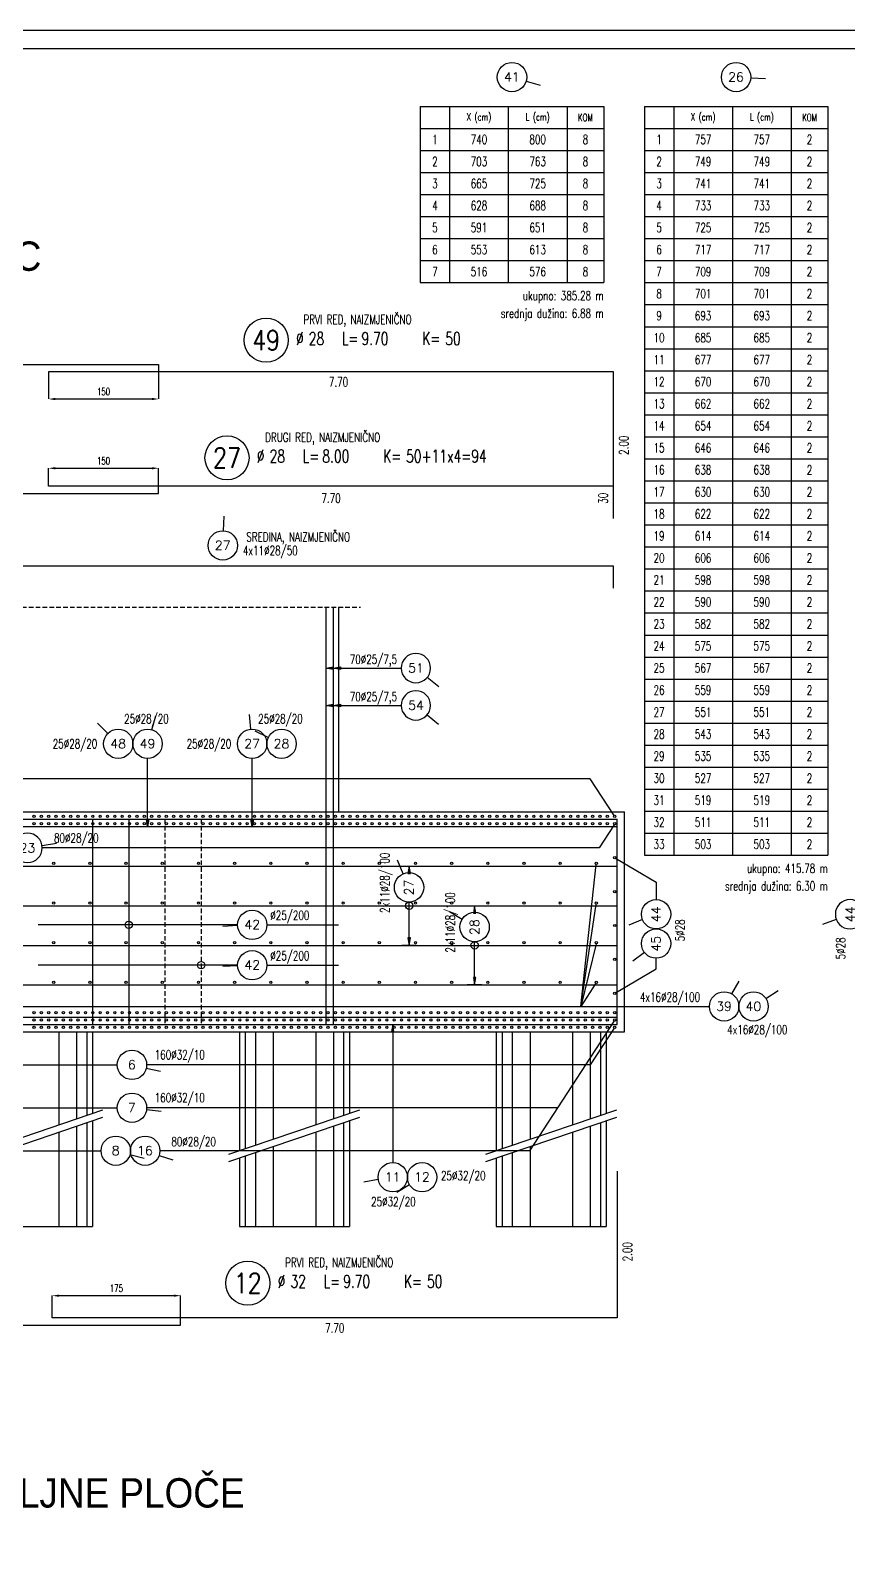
# Model space of a CAD drawing. Extents: x 25615 to 36352, y 68211 to 72666.
# Drawn here: x 31573 to 32687, y 70598 to 72666 of the extents above; entities that cross this region are included whole.
import ezdxf
from ezdxf.enums import TextEntityAlignment as Align

# ---------------------------------------------------------------- set-up
doc = ezdxf.new("R2010")
doc.units = 0
doc.header["$LTSCALE"] = 50
doc.header["$PDMODE"] = 34
doc.header["$PDSIZE"] = 5
doc.linetypes.add('HIDDEN2', pattern=[0.1875, 0.125, -0.0625])
doc.layers.get('DEFPOINTS').update_dxf_attribs({"linetype": 'CONTINUOUS'})
for name, color, linetype in [('ARM', 1, 'CONTINUOUS'), ('ARM-I', 6, 'CONTINUOUS'), ('BETON', 7, 'CONTINUOUS'), ('BETON TANKO', 40, 'CONTINUOUS'), ('CRTICA', 7, 'CONTINUOUS'), ('KOTE', 4, 'CONTINUOUS'), ('NEVIDLJIVO', 9, 'HIDDEN2'), ('POM', 9, 'CONTINUOUS'), ('TANKO', 8, 'CONTINUOUS'), ('TEKST', 7, 'CONTINUOUS')]:
    doc.layers.add(name, color=color, linetype=linetype)
doc.styles.add('KOTE', font='romans.shx', dxfattribs={"width": 0.7})
doc.styles.get("Standard").update_dxf_attribs({"font": 'romans.shx', "width": 0.9})
doc.dimstyles.new('M-50', dxfattribs={"dimscale": 50, "dimtxt": 0.2, "dimasz": 0.185, "dimexe": 0, "dimexo": 0, "dimgap": 0.1, "dimtad": 1, "dimdec": 0, "dimzin": 0, "dimdsep": 46, "dimtxsty": 'KOTE', "dimcen": 0.09, "dimclrd": 256, "dimclre": 256, "dimclrt": 2, "dimadec": 0, "dimazin": 0, "dimtfac": 1, "dimtdec": 0, "dimtix": 1, "dimtmove": 2, "dimatfit": 3, "dimfxl": 0, "dimtolj": 1, "dimtzin": 0, "dimarcsym": 0})

# ---------------------------------------------------------------- blocks, each defined once
blk = doc.blocks.new('POZ')
at = {"layer": 'ARM-I'}
blk.add_circle((0, 0), 0.6, dxfattribs=at)
at = {"layer": 'ARM', "width": 0.7}
for s, p in [('%%c', (0.814, -0.125)), ('L=', (2.064, -0.125)), ('K=', (4.256, -0.125))]:
    blk.add_text(s, height=0.35, dxfattribs=at).set_placement(p)
for tag, p in [('VA', (0.879, 0.435)), ('FI', (1.162, -0.13)), ('DUZ', (2.598, -0.13)), ('KOM', (4.881, -0.13))]:
    blk.add_attdef(tag, p, '', height=0.35, dxfattribs=at)
at = {"layer": 'ARM', "width": 0.7, "flags": 1}
for tag, p in [('TIP', (1.038, -0.896)), ('A', (1.162, -1.411)), ('B', (1.162, -1.918)), ('C', (1.162, -2.426)), ('D', (1.162, -2.934)), ('E', (1.162, -3.441)), ('F', (1.162, -3.949)), ('G', (1.162, -4.457)), ('H', (1.162, -4.964)), ('I', (1.162, -5.472)), ('J', (1.162, -5.98)), ('K', (1.162, -6.487)), ('L', (1.162, -6.995)), ('M', (1.162, -7.503)), ('N', (1.162, -8.011))]:
    blk.add_attdef(tag, p, '', height=0.35, dxfattribs=at)
at = {"layer": 'ARM-I', "width": 0.8}
blk.add_attdef('POZ', text='', height=0.55, dxfattribs=at).set_placement((0, 0), align=Align.MIDDLE)
blk = doc.blocks.new('*D339')
at = {"layer": 'DEFPOINTS', "color": 0}
for p in [(31778, 70942.1), (31603, 70911.9, 0), (31778, 70901.9, 0)]:
    blk.add_point(p, dxfattribs=at)
at = {"layer": 'TANKO', "lineweight": -2}
for p, q in [((31603, 70911.9), (31603, 70942.1)), ((31612.3, 70942.1), (31768.8, 70942.1)), ((31778, 70901.9), (31778, 70942.1))]:
    blk.add_line(p, q, dxfattribs=at)
at = {"layer": 'TANKO'}
for points in [[(31612.3, 70943.6), (31612.3, 70940.5), (31603, 70942.1)], [(31768.8, 70943.6), (31768.8, 70940.5), (31778, 70942.1)]]:
    blk.add_solid(points, dxfattribs=at)
at = {"layer": 'TANKO', "color": 2, "insert": (31690.5, 70952.1), "char_height": 10, "attachment_point": 5, "style": 'KOTE'}
blk.add_mtext('\\A1;175', dxfattribs=at)
blk = doc.blocks.new('P')
at = {"layer": 'KOTE'}
blk.add_circle((0, 0), 0.4, dxfattribs=at)
blk.add_attdef('P', text='', height=0.25, dxfattribs=at).set_placement((-0.004, 0.004), align=Align.MIDDLE)
blk = doc.blocks.new('*D343')
at = {"layer": 'DEFPOINTS', "color": 0}
for p in [(31748, 72069.2), (31598, 72044.9, 0), (31748, 72034.9, 0)]:
    blk.add_point(p, dxfattribs=at)
at = {"layer": 'TANKO', "lineweight": -2}
for p, q in [((31598, 72044.9), (31598, 72069.2)), ((31607.3, 72069.2), (31738.8, 72069.2)), ((31748, 72034.9), (31748, 72069.2))]:
    blk.add_line(p, q, dxfattribs=at)
at = {"layer": 'TANKO'}
for points in [[(31607.3, 72070.7), (31607.3, 72067.6), (31598, 72069.2)], [(31738.8, 72070.7), (31738.8, 72067.6), (31748, 72069.2)]]:
    blk.add_solid(points, dxfattribs=at)
at = {"layer": 'TANKO', "color": 2, "insert": (31673, 72079.2), "char_height": 10, "attachment_point": 5, "style": 'KOTE'}
blk.add_mtext('\\A1;150', dxfattribs=at)
blk = doc.blocks.new('S')
at = {"layer": 'KOTE', "color": 9}
blk.add_line((0, 1), (0, -1), dxfattribs=at)
blk.add_lwpolyline([(-1, 0.17), (-1, -0.17), (0, 0)], close=True, dxfattribs=at)
at = {"layer": 'KOTE', "color": 9, "linetype": 'ByBlock'}
blk.add_solid([(-1, 0.17), (-1, -0.17), (0, 0)], dxfattribs=at)
blk = doc.blocks.new('STR')
at = {"layer": 'KOTE', "color": 9}
blk.add_lwpolyline([(-1, 0.17), (-1, -0.17), (0, 0)], close=True, dxfattribs=at)
at = {"layer": 'KOTE', "color": 9, "linetype": 'ByBlock'}
blk.add_solid([(-1, 0.17), (-1, -0.17), (0, 0)], dxfattribs=at)
blk = doc.blocks.new('*D353')
at = {"layer": 'DEFPOINTS', "color": 0}
for p in [(31598, 72200.5, 0), (31748, 72210.5, 0), (31748, 72163.5)]:
    blk.add_point(p, dxfattribs=at)
at = {"layer": 'TANKO', "lineweight": -2}
for p, q in [((31598, 72200.5), (31598, 72163.5)), ((31748, 72210.5), (31748, 72163.5)), ((31607.3, 72163.5), (31738.8, 72163.5))]:
    blk.add_line(p, q, dxfattribs=at)
at = {"layer": 'TANKO'}
for points in [[(31607.3, 72165), (31607.3, 72161.9), (31598, 72163.5)], [(31738.8, 72165), (31738.8, 72161.9), (31748, 72163.5)]]:
    blk.add_solid(points, dxfattribs=at)
at = {"layer": 'TANKO', "color": 2, "insert": (31673, 72173.5), "char_height": 10, "attachment_point": 5, "style": 'KOTE'}
blk.add_mtext('\\A1;150', dxfattribs=at)

msp = doc.modelspace()

# ---------------------------------------------------------------- linework, layer by layer
at = {"layer": 'ARM'}
for p, q in [((31976, 71880.1, 0), (31976, 71311.3, 0)), ((31986, 71880.1, 0), (31986, 71311.3, 0)), ((30778, 71591.3, 0), (32373, 71591.3, 0)), ((30778, 71591.3, 0), (32373, 71591.3, 0)), ((30778, 71581.3, 0), (32373, 71581.3, 0)), ((30778, 71581.3, 0), (32373, 71581.3, 0)), ((30778, 71581.3, 0), (32373, 71581.3, 0)), ((30778, 71581.3, 0), (32373, 71581.3, 0)), ((30778, 71581.3, 0), (32373, 71581.3, 0)), ((31658, 71591.3, 0), (31658, 71311.3, 0)), ((31707.3, 71591.3, 0), (31707.3, 71311.3, 0)), ((32373, 71311.3, 0), (32373, 71591.3, 0)), ((30778, 71527.3, 0), (32373, 71527.3, 0)), ((30778, 71473.3, 0), (32373, 71473.3, 0)), ((30778, 71419.3, 0), (32373, 71419.3, 0)), ((30778, 71365.3, 0), (32373, 71365.3, 0)), ((30778, 71321.3, 0), (32373, 71321.3, 0)), ((30778, 71311.3, 0), (32373, 71311.3, 0))]:
    msp.add_line(p, q, dxfattribs=at)
at = {"layer": 'ARM-I', "elevation": 0}
for points in [[(30778, 72010.5), (30778, 72210.5), (31748, 72210.5)], [(32368, 72000.5), (32368, 72200.5), (31598, 72200.5)], [(30778, 72004.9), (30778, 72034.9), (31748, 72034.9)], [(32368, 72014.9), (32368, 72044.9), (31598, 72044.9)], [(32368, 71905.9), (32368, 71935.9), (31398, 71935.9)], [(30778, 71101.9), (30778, 70901.9), (31778, 70901.9)], [(32373, 71111.9), (32373, 70911.9), (31603, 70911.9)]]:
    msp.add_lwpolyline(points, dxfattribs=at)
at = {"layer": 'BETON'}
for p, q in [((31408, 71601.3, 0), (32383, 71601.3, 0)), ((32383, 71301.3, 0), (32383, 71601.3, 0)), ((30433, 71301.3, 0), (32383, 71301.3, 0))]:
    msp.add_line(p, q, dxfattribs=at)
for points in [[(25614.7, 68210.6), (35173.4, 68210.6), (35173.4, 72665.6), (25614.7, 72665.6)], [(25739.7, 68235.6), (35148.4, 68235.6), (35148.4, 72640.6), (25739.7, 72640.6)]]:
    msp.add_lwpolyline(points, close=True, dxfattribs=at)
at = {"layer": 'BETON TANKO'}
for p, q in [((31993, 71880.1, 0), (31993, 71601.3, 0)), ((31658, 71301.3, 0), (31658, 71190.4, 0)), ((31858, 71301.3, 0), (31858, 71139.5, 0)), ((32008, 71301.3, 0), (32008, 71190.4, 0)), ((32208, 71301.3, 0), (32208, 71139.5, 0)), ((32358, 71301.3, 0), (32358, 71190.4, 0)), ((31658, 71180.4, 0), (31658, 71036.4, 0)), ((32008, 71180.4, 0), (32008, 71036.4, 0)), ((32358, 71180.4, 0), (32358, 71036.4, 0)), ((31858, 71129.5, 0), (31858, 71036.4, 0)), ((32208, 71129.5, 0), (32208, 71036.4, 0)), ((31508, 71036.4, 0), (31658, 71036.4, 0)), ((31858, 71036.4, 0), (32008, 71036.4, 0)), ((32208, 71036.4, 0), (32358, 71036.4, 0))]:
    msp.add_line(p, q, dxfattribs=at)
at = {"layer": 'CRTICA'}
for p, q in [((32248.7, 72596.4), (32267.9, 72590.8)), ((32554.9, 72600.9), (32574.9, 72599.9)), ((31836.5, 71984, 0), (31837.4, 72003.9, 0)), ((32114.1, 71784.4, 0), (32129.6, 71771.8, 0)), ((31738.6, 71712.9, 0), (31744.3, 71732.1, 0)), ((31873.8, 71713.7, 0), (31872, 71733.6, 0)), ((32113.9, 71733.3, 0), (32129.3, 71720.6, 0)), ((31678.8, 71707.9, 0), (31664.6, 71721.9, 0)), ((31897.5, 71702.5, 0), (31879.5, 71711.2, 0)), ((31589.2, 71555.3, 0), (31608.9, 71558.5, 0)), ((32081.4, 71516.7, 0), (32073.6, 71535.1, 0)), ((32161.5, 71454.6, 0), (32144.3, 71464.8, 0)), ((32407.3, 71454.3), (32388.8, 71446.9)), ((32671.4, 71454.7), (32652.7, 71447.7)), ((31855.7, 71446.1, 0), (31835.7, 71444.9, 0)), ((31855.7, 71391.4, 0), (31835.7, 71390.5, 0)), ((32410, 71409.6), (32394, 71397.6)), ((32528.9, 71353.2, 0), (32539.2, 71370.4, 0)), ((32575.4, 71346.9, 0), (32592.2, 71357.8, 0)), ((31731.2, 71252.2, 0), (31750.7, 71247.9, 0)), ((31731.5, 71195.6, 0), (31751.4, 71193.2, 0)), ((31709, 71134.4, 0), (31728.3, 71129.2, 0)), ((31748.6, 71133.2, 0), (31767.6, 71126.9, 0)), ((32047.2, 71100.2, 0), (32027.5, 71096.9, 0)), ((32089.9, 71093.1, 0), (32072.8, 71082.7, 0))]:
    msp.add_line(p, q, dxfattribs=at)
at = {"layer": 'KOTE'}
for centre, radius in [((31578.3, 71594.9, 0), 1.5), ((31578.3, 71584.9, 0), 1.5), ((31588.3, 71594.9, 0), 1.5), ((31588.3, 71584.9, 0), 1.5), ((31598.3, 71594.9, 0), 1.5), ((31598.3, 71584.9, 0), 1.5), ((31608.3, 71594.9, 0), 1.5), ((31608.3, 71584.9, 0), 1.5), ((31618.3, 71594.9, 0), 1.5), ((31618.3, 71584.9, 0), 1.5), ((31628.3, 71594.9, 0), 1.5), ((31628.3, 71584.9, 0), 1.5), ((31638.3, 71594.9, 0), 1.5), ((31638.3, 71584.9, 0), 1.5), ((31648.4, 71594.9, 0), 1.5), ((31648.4, 71584.9, 0), 1.5), ((31658.4, 71594.9, 0), 1.5), ((31658.4, 71584.9, 0), 1.5), ((31668.4, 71594.9, 0), 1.5), ((31668.4, 71584.9, 0), 1.5), ((31678.4, 71594.9, 0), 1.5), ((31678.4, 71584.9, 0), 1.5), ((31688.4, 71594.9, 0), 1.5), ((31688.4, 71584.9, 0), 1.5), ((31698.4, 71594.9, 0), 1.5), ((31698.4, 71584.9, 0), 1.5), ((31708.4, 71594.9, 0), 1.5), ((31708.4, 71584.9, 0), 1.5), ((31718.5, 71594.9, 0), 1.5), ((31718.5, 71584.9, 0), 1.5), ((31728.5, 71594.9, 0), 1.5), ((31728.5, 71584.9, 0), 1.5), ((31738.5, 71594.9, 0), 1.5), ((31738.5, 71584.9, 0), 1.5), ((31748.5, 71594.9, 0), 1.5), ((31748.5, 71584.9, 0), 1.5), ((31758.5, 71594.9, 0), 1.5), ((31758.5, 71584.9, 0), 1.5), ((31768.5, 71594.9, 0), 1.5), ((31768.5, 71584.9, 0), 1.5), ((31778.6, 71594.9, 0), 1.5), ((31778.6, 71584.9, 0), 1.5), ((31788.6, 71594.9, 0), 1.5), ((31788.6, 71584.9, 0), 1.5), ((31798.6, 71594.9, 0), 1.5), ((31798.6, 71584.9, 0), 1.5), ((31808.6, 71594.9, 0), 1.5), ((31808.6, 71584.9, 0), 1.5), ((31818.6, 71594.9, 0), 1.5), ((31818.6, 71584.9, 0), 1.5), ((31828.6, 71594.9, 0), 1.5), ((31828.6, 71584.9, 0), 1.5), ((31838.6, 71594.9, 0), 1.5), ((31838.6, 71584.9, 0), 1.5), ((31848.7, 71594.9, 0), 1.5), ((31848.7, 71584.9, 0), 1.5), ((31858.7, 71594.9, 0), 1.5), ((31858.7, 71584.9, 0), 1.5), ((31868.7, 71594.9, 0), 1.5), ((31868.7, 71584.9, 0), 1.5), ((31878.7, 71594.9, 0), 1.5), ((31878.7, 71584.9, 0), 1.5), ((31888.7, 71594.9, 0), 1.5), ((31888.7, 71584.9, 0), 1.5), ((31898.7, 71594.9, 0), 1.5), ((31898.7, 71584.9, 0), 1.5), ((31908.7, 71594.9, 0), 1.5), ((31908.7, 71584.9, 0), 1.5), ((31918.8, 71594.9, 0), 1.5), ((31918.8, 71584.9, 0), 1.5), ((31928.8, 71594.9, 0), 1.5), ((31928.8, 71584.9, 0), 1.5), ((31938.8, 71594.9, 0), 1.5), ((31938.8, 71584.9, 0), 1.5), ((31948.8, 71594.9, 0), 1.5), ((31948.8, 71584.9, 0), 1.5), ((31958.8, 71594.9, 0), 1.5), ((31958.8, 71584.9, 0), 1.5), ((31968.8, 71594.9, 0), 1.5), ((31968.8, 71584.9, 0), 1.5), ((31978.8, 71594.9, 0), 1.5), ((31978.8, 71584.9, 0), 1.5), ((31988.9, 71594.9, 0), 1.5), ((31988.9, 71584.9, 0), 1.5), ((31998.9, 71594.9, 0), 1.5), ((31998.9, 71584.9, 0), 1.5), ((32008.9, 71594.9, 0), 1.5), ((32008.9, 71584.9, 0), 1.5), ((32018.9, 71594.9, 0), 1.5), ((32018.9, 71584.9, 0), 1.5), ((32028.9, 71594.9, 0), 1.5), ((32028.9, 71584.9, 0), 1.5), ((32038.9, 71594.9, 0), 1.5), ((32038.9, 71584.9, 0), 1.5), ((32048.9, 71594.9, 0), 1.5), ((32048.9, 71584.9, 0), 1.5), ((32059, 71594.9, 0), 1.5), ((32059, 71584.9, 0), 1.5), ((32069, 71594.9, 0), 1.5), ((32069, 71584.9, 0), 1.5), ((32079, 71594.9, 0), 1.5), ((32079, 71584.9, 0), 1.5), ((32089, 71594.9, 0), 1.5), ((32089, 71584.9, 0), 1.5), ((32099, 71594.9, 0), 1.5), ((32099, 71584.9, 0), 1.5), ((32109, 71594.9, 0), 1.5), ((32109, 71584.9, 0), 1.5), ((32119, 71594.9, 0), 1.5), ((32119, 71584.9, 0), 1.5), ((32129.1, 71594.9, 0), 1.5), ((32129.1, 71584.9, 0), 1.5), ((32139.1, 71594.9, 0), 1.5), ((32139.1, 71584.9, 0), 1.5), ((32149.1, 71594.9, 0), 1.5), ((32149.1, 71584.9, 0), 1.5), ((32159.1, 71594.9, 0), 1.5), ((32159.1, 71584.9, 0), 1.5), ((32169.1, 71594.9, 0), 1.5), ((32169.1, 71584.9, 0), 1.5), ((32179.1, 71594.9, 0), 1.5), ((32179.1, 71584.9, 0), 1.5), ((32189.1, 71594.9, 0), 1.5), ((32189.1, 71584.9, 0), 1.5), ((32199.2, 71594.9, 0), 1.5), ((32199.2, 71584.9, 0), 1.5), ((32209.2, 71594.9, 0), 1.5), ((32209.2, 71584.9, 0), 1.5), ((32219.2, 71594.9, 0), 1.5), ((32219.2, 71584.9, 0), 1.5), ((32229.2, 71594.9, 0), 1.5), ((32229.2, 71584.9, 0), 1.5), ((32239.2, 71594.9, 0), 1.5), ((32239.2, 71584.9, 0), 1.5), ((32249.2, 71594.9, 0), 1.5), ((32249.2, 71584.9, 0), 1.5), ((32259.3, 71594.9, 0), 1.5), ((32259.3, 71584.9, 0), 1.5), ((32269.3, 71594.9, 0), 1.5), ((32269.3, 71584.9, 0), 1.5), ((32279.3, 71594.9, 0), 1.5), ((32279.3, 71584.9, 0), 1.5), ((32289.3, 71594.9, 0), 1.5), ((32289.3, 71584.9, 0), 1.5), ((32299.3, 71594.9, 0), 1.5), ((32299.3, 71584.9, 0), 1.5), ((32309.3, 71594.9, 0), 1.5), ((32309.3, 71584.9, 0), 1.5), ((32319.3, 71594.9, 0), 1.5), ((32319.3, 71584.9, 0), 1.5), ((32329.4, 71594.9, 0), 1.5), ((32329.4, 71584.9, 0), 1.5), ((32339.4, 71594.9, 0), 1.5), ((32339.4, 71584.9, 0), 1.5), ((32349.4, 71594.9, 0), 1.5), ((32349.4, 71584.9, 0), 1.5), ((32359.4, 71594.9, 0), 1.5), ((32359.4, 71584.9, 0), 1.5), ((32369.4, 71594.9, 0), 1.5), ((32369.4, 71584.9, 0), 1.5), ((32369.4, 71538.7, 0), 1.5), ((31605.1, 71530.9), 1.5), ((31654.4, 71530.9), 1.5), ((31703.7, 71530.9), 1.5), ((31753, 71530.9), 1.5), ((31802.3, 71530.9), 1.5), ((31851.6, 71530.9), 1.5), ((31900.9, 71530.9), 1.5), ((31950.1, 71530.9), 1.5), ((31999.4, 71530.9), 1.5), ((32048.7, 71530.9), 1.5), ((32098, 71530.9), 1.5), ((32147.3, 71530.9), 1.5), ((32196.6, 71530.9), 1.5), ((32245.8, 71530.9), 1.5), ((32295.1, 71530.9), 1.5), ((32344.4, 71530.9), 1.5), ((31605.1, 71476.9), 1.5), ((31654.4, 71476.9), 1.5), ((31703.7, 71476.9), 1.5), ((31753, 71476.9), 1.5), ((31802.3, 71476.9), 1.5), ((31851.6, 71476.9), 1.5), ((31900.9, 71476.9), 1.5), ((31950.1, 71476.9), 1.5), ((31999.4, 71476.9), 1.5), ((32048.7, 71476.9), 1.5), ((32089.5, 71473.3, 0), 5), ((32098, 71476.9), 1.5), ((32147.3, 71476.9), 1.5), ((32196.6, 71476.9), 1.5), ((32245.8, 71476.9), 1.5), ((32295.1, 71476.9), 1.5), ((32344.4, 71476.9), 1.5), ((32369.4, 71492.5, 0), 1.5), ((31707.3, 71447.2, 0), 5), ((32369.4, 71446.3, 0), 1.5), ((31605.1, 71422.9), 1.5), ((31654.4, 71422.9), 1.5), ((31703.7, 71422.9), 1.5), ((31753, 71422.9), 1.5), ((31802.3, 71422.9), 1.5), ((31851.6, 71422.9), 1.5), ((31900.9, 71422.9), 1.5), ((31950.1, 71422.9), 1.5), ((31999.4, 71422.9), 1.5), ((32048.7, 71422.9), 1.5), ((32098, 71422.9), 1.5), ((32147.3, 71422.9), 1.5), ((32178.6, 71419.3, 0), 5), ((32196.6, 71422.9), 1.5), ((32245.8, 71422.9), 1.5), ((32295.1, 71422.9), 1.5), ((32344.4, 71422.9), 1.5), ((31805.9, 71392.2, 0), 5), ((32369.4, 71400.1, 0), 1.5), ((31605.1, 71368.9), 1.5), ((31654.4, 71368.9), 1.5), ((31703.7, 71368.9), 1.5), ((31753, 71368.9), 1.5), ((31802.3, 71368.9), 1.5), ((31851.6, 71368.9), 1.5), ((31900.9, 71368.9), 1.5), ((31950.1, 71368.9), 1.5), ((31999.4, 71368.9), 1.5), ((32048.7, 71368.9), 1.5), ((32098, 71368.9), 1.5), ((32147.3, 71368.9), 1.5), ((32196.6, 71368.9), 1.5), ((32245.8, 71368.9), 1.5), ((32295.1, 71368.9), 1.5), ((32344.4, 71368.9), 1.5), ((32369.4, 71353.9, 0), 1.5), ((31578.3, 71327.7, 0), 1.5), ((31588.3, 71327.7, 0), 1.5), ((31598.3, 71327.7, 0), 1.5), ((31608.3, 71327.7, 0), 1.5), ((31618.3, 71327.7, 0), 1.5), ((31628.3, 71327.7, 0), 1.5), ((31638.3, 71327.7, 0), 1.5), ((31648.4, 71327.7, 0), 1.5), ((31658.4, 71327.7, 0), 1.5), ((31668.4, 71327.7, 0), 1.5), ((31678.4, 71327.7, 0), 1.5), ((31688.4, 71327.7, 0), 1.5), ((31698.4, 71327.7, 0), 1.5), ((31708.4, 71327.7, 0), 1.5), ((31718.5, 71327.7, 0), 1.5), ((31728.5, 71327.7, 0), 1.5), ((31738.5, 71327.7, 0), 1.5), ((31748.5, 71327.7, 0), 1.5), ((31758.5, 71327.7, 0), 1.5), ((31768.5, 71327.7, 0), 1.5), ((31778.6, 71327.7, 0), 1.5), ((31788.6, 71327.7, 0), 1.5), ((31798.6, 71327.7, 0), 1.5), ((31808.6, 71327.7, 0), 1.5), ((31818.6, 71327.7, 0), 1.5), ((31828.6, 71327.7, 0), 1.5), ((31838.6, 71327.7, 0), 1.5), ((31848.7, 71327.7, 0), 1.5), ((31858.7, 71327.7, 0), 1.5), ((31868.7, 71327.7, 0), 1.5), ((31878.7, 71327.7, 0), 1.5), ((31888.7, 71327.7, 0), 1.5), ((31898.7, 71327.7, 0), 1.5), ((31908.7, 71327.7, 0), 1.5), ((31918.8, 71327.7, 0), 1.5), ((31928.8, 71327.7, 0), 1.5), ((31938.8, 71327.7, 0), 1.5), ((31948.8, 71327.7, 0), 1.5), ((31958.8, 71327.7, 0), 1.5), ((31968.8, 71327.7, 0), 1.5), ((31978.8, 71327.7, 0), 1.5), ((31988.9, 71327.7, 0), 1.5), ((31998.9, 71327.7, 0), 1.5), ((32008.9, 71327.7, 0), 1.5), ((32018.9, 71327.7, 0), 1.5), ((32028.9, 71327.7, 0), 1.5), ((32038.9, 71327.7, 0), 1.5), ((32048.9, 71327.7, 0), 1.5), ((32059, 71327.7, 0), 1.5), ((32069, 71327.7, 0), 1.5), ((32079, 71327.7, 0), 1.5), ((32089, 71327.7, 0), 1.5), ((32099, 71327.7, 0), 1.5), ((32109, 71327.7, 0), 1.5), ((32119, 71327.7, 0), 1.5), ((32129.1, 71327.7, 0), 1.5), ((32139.1, 71327.7, 0), 1.5), ((32149.1, 71327.7, 0), 1.5), ((32159.1, 71327.7, 0), 1.5), ((32169.1, 71327.7, 0), 1.5), ((32179.1, 71327.7, 0), 1.5), ((32189.1, 71327.7, 0), 1.5), ((32199.2, 71327.7, 0), 1.5), ((32209.2, 71327.7, 0), 1.5), ((32219.2, 71327.7, 0), 1.5), ((32229.2, 71327.7, 0), 1.5), ((32239.2, 71327.7, 0), 1.5), ((32249.2, 71327.7, 0), 1.5), ((32259.3, 71327.7, 0), 1.5), ((32269.3, 71327.7, 0), 1.5), ((32279.3, 71327.7, 0), 1.5), ((32289.3, 71327.7, 0), 1.5), ((32299.3, 71327.7, 0), 1.5), ((32309.3, 71327.7, 0), 1.5), ((32319.3, 71327.7, 0), 1.5), ((32329.4, 71327.7, 0), 1.5), ((32339.4, 71327.7, 0), 1.5), ((32349.4, 71327.7, 0), 1.5), ((32359.4, 71327.7, 0), 1.5), ((32369.4, 71327.7, 0), 1.5), ((31578.3, 71317.7, 0), 1.5), ((31578.3, 71307.7, 0), 1.5), ((31588.3, 71317.7, 0), 1.5), ((31588.3, 71307.7, 0), 1.5), ((31598.3, 71317.7, 0), 1.5), ((31598.3, 71307.7, 0), 1.5), ((31608.3, 71317.7, 0), 1.5), ((31608.3, 71307.7, 0), 1.5), ((31618.3, 71317.7, 0), 1.5), ((31618.3, 71307.7, 0), 1.5), ((31628.3, 71317.7, 0), 1.5), ((31628.3, 71307.7, 0), 1.5), ((31638.3, 71317.7, 0), 1.5), ((31638.3, 71307.7, 0), 1.5), ((31648.4, 71317.7, 0), 1.5), ((31648.4, 71307.7, 0), 1.5), ((31658.4, 71317.7, 0), 1.5), ((31658.4, 71307.7, 0), 1.5), ((31668.4, 71317.7, 0), 1.5), ((31668.4, 71307.7, 0), 1.5), ((31678.4, 71317.7, 0), 1.5), ((31678.4, 71307.7, 0), 1.5), ((31688.4, 71317.7, 0), 1.5), ((31688.4, 71307.7, 0), 1.5), ((31698.4, 71317.7, 0), 1.5), ((31698.4, 71307.7, 0), 1.5), ((31708.4, 71317.7, 0), 1.5), ((31708.4, 71307.7, 0), 1.5), ((31718.5, 71317.7, 0), 1.5), ((31718.5, 71307.7, 0), 1.5), ((31728.5, 71317.7, 0), 1.5), ((31728.5, 71307.7, 0), 1.5), ((31738.5, 71317.7, 0), 1.5), ((31738.5, 71307.7, 0), 1.5), ((31748.5, 71317.7, 0), 1.5), ((31748.5, 71307.7, 0), 1.5), ((31758.5, 71317.7, 0), 1.5), ((31758.5, 71307.7, 0), 1.5), ((31768.5, 71317.7, 0), 1.5), ((31768.5, 71307.7, 0), 1.5), ((31778.6, 71317.7, 0), 1.5), ((31778.6, 71307.7, 0), 1.5), ((31788.6, 71317.7, 0), 1.5), ((31788.6, 71307.7, 0), 1.5), ((31798.6, 71317.7, 0), 1.5), ((31798.6, 71307.7, 0), 1.5), ((31808.6, 71317.7, 0), 1.5), ((31808.6, 71307.7, 0), 1.5), ((31818.6, 71317.7, 0), 1.5), ((31818.6, 71307.7, 0), 1.5), ((31828.6, 71317.7, 0), 1.5), ((31828.6, 71307.7, 0), 1.5), ((31838.6, 71317.7, 0), 1.5), ((31838.6, 71307.7, 0), 1.5), ((31848.7, 71317.7, 0), 1.5), ((31848.7, 71307.7, 0), 1.5), ((31858.7, 71317.7, 0), 1.5), ((31858.7, 71307.7, 0), 1.5), ((31868.7, 71317.7, 0), 1.5), ((31868.7, 71307.7, 0), 1.5), ((31878.7, 71317.7, 0), 1.5), ((31878.7, 71307.7, 0), 1.5), ((31888.7, 71317.7, 0), 1.5), ((31888.7, 71307.7, 0), 1.5), ((31898.7, 71317.7, 0), 1.5), ((31898.7, 71307.7, 0), 1.5), ((31908.7, 71317.7, 0), 1.5), ((31908.7, 71307.7, 0), 1.5), ((31918.8, 71317.7, 0), 1.5), ((31918.8, 71307.7, 0), 1.5), ((31928.8, 71317.7, 0), 1.5), ((31928.8, 71307.7, 0), 1.5), ((31938.8, 71317.7, 0), 1.5), ((31938.8, 71307.7, 0), 1.5), ((31948.8, 71317.7, 0), 1.5), ((31948.8, 71307.7, 0), 1.5), ((31958.8, 71317.7, 0), 1.5), ((31958.8, 71307.7, 0), 1.5), ((31968.8, 71317.7, 0), 1.5), ((31968.8, 71307.7, 0), 1.5), ((31978.8, 71317.7, 0), 1.5), ((31978.8, 71307.7, 0), 1.5), ((31988.9, 71317.7, 0), 1.5), ((31988.9, 71307.7, 0), 1.5), ((31998.9, 71317.7, 0), 1.5), ((31998.9, 71307.7, 0), 1.5), ((32008.9, 71317.7, 0), 1.5), ((32008.9, 71307.7, 0), 1.5), ((32018.9, 71317.7, 0), 1.5), ((32018.9, 71307.7, 0), 1.5), ((32028.9, 71317.7, 0), 1.5), ((32028.9, 71307.7, 0), 1.5), ((32038.9, 71317.7, 0), 1.5), ((32038.9, 71307.7, 0), 1.5), ((32048.9, 71317.7, 0), 1.5), ((32048.9, 71307.7, 0), 1.5), ((32059, 71317.7, 0), 1.5), ((32059, 71307.7, 0), 1.5), ((32069, 71317.7, 0), 1.5), ((32069, 71307.7, 0), 1.5), ((32079, 71317.7, 0), 1.5), ((32079, 71307.7, 0), 1.5), ((32089, 71317.7, 0), 1.5), ((32089, 71307.7, 0), 1.5), ((32099, 71317.7, 0), 1.5), ((32099, 71307.7, 0), 1.5), ((32109, 71317.7, 0), 1.5), ((32109, 71307.7, 0), 1.5), ((32119, 71317.7, 0), 1.5), ((32119, 71307.7, 0), 1.5), ((32129.1, 71317.7, 0), 1.5), ((32129.1, 71307.7, 0), 1.5), ((32139.1, 71317.7, 0), 1.5), ((32139.1, 71307.7, 0), 1.5), ((32149.1, 71317.7, 0), 1.5), ((32149.1, 71307.7, 0), 1.5), ((32159.1, 71317.7, 0), 1.5), ((32159.1, 71307.7, 0), 1.5), ((32169.1, 71317.7, 0), 1.5), ((32169.1, 71307.7, 0), 1.5), ((32179.1, 71317.7, 0), 1.5), ((32179.1, 71307.7, 0), 1.5), ((32189.1, 71317.7, 0), 1.5), ((32189.1, 71307.7, 0), 1.5), ((32199.2, 71317.7, 0), 1.5), ((32199.2, 71307.7, 0), 1.5), ((32209.2, 71317.7, 0), 1.5), ((32209.2, 71307.7, 0), 1.5), ((32219.2, 71317.7, 0), 1.5), ((32219.2, 71307.7, 0), 1.5), ((32229.2, 71317.7, 0), 1.5), ((32229.2, 71307.7, 0), 1.5), ((32239.2, 71317.7, 0), 1.5), ((32239.2, 71307.7, 0), 1.5), ((32249.2, 71317.7, 0), 1.5), ((32249.2, 71307.7, 0), 1.5), ((32259.3, 71317.7, 0), 1.5), ((32259.3, 71307.7, 0), 1.5), ((32269.3, 71317.7, 0), 1.5), ((32269.3, 71307.7, 0), 1.5), ((32279.3, 71317.7, 0), 1.5), ((32279.3, 71307.7, 0), 1.5), ((32289.3, 71317.7, 0), 1.5), ((32289.3, 71307.7, 0), 1.5), ((32299.3, 71317.7, 0), 1.5), ((32299.3, 71307.7, 0), 1.5), ((32309.3, 71317.7, 0), 1.5), ((32309.3, 71307.7, 0), 1.5), ((32319.3, 71317.7, 0), 1.5), ((32319.3, 71307.7, 0), 1.5), ((32329.4, 71317.7, 0), 1.5), ((32329.4, 71307.7, 0), 1.5), ((32339.4, 71317.7, 0), 1.5), ((32339.4, 71307.7, 0), 1.5), ((32349.4, 71317.7, 0), 1.5), ((32349.4, 71307.7, 0), 1.5), ((32359.4, 71317.7, 0), 1.5), ((32359.4, 71307.7, 0), 1.5), ((32369.4, 71317.7, 0), 1.5), ((32369.4, 71307.7, 0), 1.5)]:
    msp.add_circle(centre, radius, dxfattribs=at)
at = {"layer": 'NEVIDLJIVO'}
for p, q in [((30793, 71880.1, 0), (32023, 71880.1, 0)), ((31756.6, 71591.3, 0), (31756.6, 71311.3, 0)), ((31805.9, 71591.3, 0), (31805.9, 71311.3, 0))]:
    msp.add_line(p, q, dxfattribs=at)
at = {"layer": 'POM'}
for p, q in [((31612, 71301.3, 0), (31612, 71174.8, 0)), ((31636.1, 71301.3, 0), (31636.1, 71183, 0)), ((31650, 71301.3, 0), (31650, 71187.7, 0)), ((31866.1, 71301.3, 0), (31866.1, 71142.3, 0)), ((31879.9, 71301.3, 0), (31879.9, 71147, 0)), ((31904.1, 71301.3, 0), (31904.1, 71155.2, 0)), ((31962, 71301.3, 0), (31962, 71174.8, 0)), ((31986.1, 71301.3, 0), (31986.1, 71183, 0)), ((32000, 71301.3, 0), (32000, 71187.7, 0)), ((32216.1, 71301.3, 0), (32216.1, 71142.3, 0)), ((32229.9, 71301.3, 0), (32229.9, 71147, 0)), ((32254.1, 71301.3, 0), (32254.1, 71155.2, 0)), ((32312, 71301.3, 0), (32312, 71174.8, 0)), ((32336.1, 71301.3, 0), (32336.1, 71183, 0)), ((32350, 71301.3, 0), (32350, 71187.7, 0)), ((31612, 71164.8, 0), (31612, 71036.4, 0)), ((31636.1, 71173, 0), (31636.1, 71036.4, 0)), ((31650, 71177.7, 0), (31650, 71036.4, 0)), ((31962, 71164.8, 0), (31962, 71036.4, 0)), ((31986.1, 71173, 0), (31986.1, 71036.4, 0)), ((32000, 71177.7, 0), (32000, 71036.4, 0)), ((32312, 71164.8, 0), (32312, 71036.4, 0)), ((32336.1, 71173, 0), (32336.1, 71036.4, 0)), ((32350, 71177.7, 0), (32350, 71036.4, 0)), ((31904.1, 71145.2, 0), (31904.1, 71036.4, 0)), ((32254.1, 71145.2, 0), (32254.1, 71036.4, 0)), ((31866.1, 71132.3, 0), (31866.1, 71036.4, 0)), ((31879.9, 71137, 0), (31879.9, 71036.4, 0)), ((32216.1, 71132.3, 0), (32216.1, 71036.4, 0)), ((32229.9, 71137, 0), (32229.9, 71036.4, 0))]:
    msp.add_line(p, q, dxfattribs=at)
at = {"layer": 'TANKO'}
for p, q in [((32104.5, 72562), (32354.5, 72562)), ((32104.5, 72562), (32104.5, 72322)), ((32144.5, 72562), (32144.5, 72322)), ((32224.5, 72562), (32224.5, 72322)), ((32304.5, 72562), (32304.5, 72322)), ((32354.5, 72562), (32354.5, 72322)), ((32409.9, 72562), (32659.9, 72562)), ((32409.9, 72562), (32409.9, 71542)), ((32449.9, 72562), (32449.9, 71542)), ((32529.9, 72562), (32529.9, 71542)), ((32609.9, 72562), (32609.9, 71542)), ((32659.9, 72562), (32659.9, 71542)), ((32104.5, 72532), (32354.5, 72532)), ((32409.9, 72532), (32659.9, 72532)), ((32104.5, 72502), (32354.5, 72502)), ((32409.9, 72502), (32659.9, 72502)), ((32104.5, 72472), (32354.5, 72472)), ((32409.9, 72472), (32659.9, 72472)), ((32104.5, 72442), (32354.5, 72442)), ((32409.9, 72442), (32659.9, 72442)), ((32104.5, 72412), (32354.5, 72412)), ((32409.9, 72412), (32659.9, 72412)), ((32104.5, 72382), (32354.5, 72382)), ((32409.9, 72382), (32659.9, 72382)), ((32104.5, 72352), (32354.5, 72352)), ((32409.9, 72352), (32659.9, 72352)), ((32104.5, 72322), (32354.5, 72322)), ((32409.9, 72322), (32659.9, 72322)), ((32409.9, 72292), (32659.9, 72292)), ((32409.9, 72262), (32659.9, 72262)), ((32409.9, 72232), (32659.9, 72232)), ((32409.9, 72202), (32659.9, 72202)), ((32409.9, 72172), (32659.9, 72172)), ((32409.9, 72142), (32659.9, 72142)), ((32409.9, 72112), (32659.9, 72112)), ((32409.9, 72082), (32659.9, 72082)), ((32409.9, 72052), (32659.9, 72052)), ((32409.9, 72022), (32659.9, 72022)), ((32409.9, 71992), (32659.9, 71992)), ((32409.9, 71962), (32659.9, 71962)), ((32409.9, 71932), (32659.9, 71932)), ((32409.9, 71902), (32659.9, 71902)), ((32409.9, 71872), (32659.9, 71872)), ((32409.9, 71842), (32659.9, 71842)), ((32409.9, 71812), (32659.9, 71812)), ((31976, 71796.9, 0), (32078.5, 71796.9, 0)), ((32409.9, 71782), (32659.9, 71782)), ((31976, 71746.1, 0), (32078.5, 71746.1, 0)), ((32409.9, 71752), (32659.9, 71752)), ((32409.9, 71722), (32659.9, 71722)), ((32409.9, 71692), (32659.9, 71692)), ((31733, 71581.3, 0), (31733, 71673.8, 0)), ((31875.5, 71581.3, 0), (31875.5, 71673.8, 0)), ((32409.9, 71662), (32659.9, 71662)), ((32336.1, 71646.1, 0), (31549.5, 71646.1, 0)), ((32368.6, 71596.1, 0), (32336.1, 71646.1, 0)), ((32409.9, 71632), (32659.9, 71632)), ((32409.9, 71602), (32659.9, 71602)), ((32368.6, 71583.6, 0), (32348.1, 71552.1, 0)), ((32409.9, 71572), (32659.9, 71572)), ((32348.1, 71552.1, 0), (31589.5, 71552.1, 0)), ((32370.7, 71537.9, 0), (32425.9, 71505.4)), ((32409.9, 71542), (32659.9, 71542)), ((32089.5, 71527.3, 0), (32089.5, 71518.3, 0)), ((32323.1, 71336.1), (32344.2, 71529.4)), ((32425.9, 71505.4), (32425.9, 71481.7)), ((32089.5, 71419.3, 0), (32089.5, 71478.3, 0)), ((32323.1, 71336.1), (32344.2, 71475.4)), ((32178.6, 71473.3, 0), (32178.6, 71464.3, 0)), ((31855.6, 71447.2, 0), (31583.7, 71447.2, 0)), ((31895.6, 71447.2, 0), (31993.2, 71447.2, 0)), ((32178.6, 71365.3, 0), (32178.6, 71424.3, 0)), ((32344.1, 71421.4), (32323.1, 71336.1)), ((31855.6, 71392.2, 0), (31583.7, 71392.2, 0)), ((31895.6, 71392.2, 0), (31993.2, 71392.2, 0)), ((32425.9, 71387.1), (32425.9, 71401.7)), ((32370.7, 71354.6, 0), (32425.9, 71387.1)), ((32343.6, 71367.6), (32323.1, 71336.1)), ((30838, 71336.1), (32498.6, 71336.1, 0)), ((32067, 71311.3, 0), (32067, 71123.5, 0)), ((32368.6, 71316.4, 0), (32253.4, 71139.5, 0)), ((32368.6, 71306.4, 0), (32336.1, 71256.5, 0)), ((30814, 71256.5, 0), (31691.7, 71256.5, 0)), ((32336.1, 71256.5, 0), (31731.7, 71256.5, 0)), ((30858.6, 71198, 0), (31691.7, 71198, 0)), ((31493.8, 71134.7, 0), (31672.2, 71195.3, 0)), ((31493.8, 71124.7, 0), (31672.2, 71185.3, 0)), ((32291.5, 71198, 0), (31731.7, 71198, 0)), ((31843.8, 71134.7, 0), (32022.2, 71195.3, 0)), ((31843.8, 71124.7, 0), (32022.2, 71185.3, 0)), ((32193.8, 71134.7, 0), (32372.2, 71195.3, 0)), ((32193.8, 71124.7, 0), (32372.2, 71185.3, 0)), ((30903.2, 71139.5, 0), (31669.7, 71139.5, 0)), ((32253.4, 71139.5, 0), (31749.7, 71139.5, 0))]:
    msp.add_line(p, q, dxfattribs=at)

# ---------------------------------------------------------------- block references
at = {"layer": 'KOTE', "xscale": 50, "yscale": 50, "zscale": 50}
for p, values in [((31894.5, 72243.6, 0), {'POZ': '49', 'FI': '28', 'DUZ': '9.70', 'KOM': '50'}), ((31841.2, 72083.4, 0), {'POZ': '27', 'FI': '28', 'DUZ': '8.00', 'KOM': '50+11x4=94'}), ((31869.6, 70959.2, 0), {'POZ': '12', 'FI': '32', 'DUZ': '9.70', 'KOM': '50'})]:
    msp.add_blockref('POZ', p, dxfattribs=at).add_auto_attribs(values)
at = {"layer": 'KOTE'}
ref = msp.add_blockref('P', (31835.5, 71964, 0), dxfattribs=dict(at, xscale=50, yscale=50, zscale=50))
ref.add_attrib('P', '27', dxfattribs={"height": 12.5}).set_placement((31835.3, 71964.2, 0), align=Align.MIDDLE)
ref = msp.add_blockref('P', (32098.5, 71796.9, 0), dxfattribs=dict(at, xscale=-50, yscale=50, zscale=50))
ref.add_attrib('P', '51', dxfattribs={"height": 12.5}).set_placement((32098.7, 71797.1, 0), align=Align.MIDDLE)
at = {"layer": 'KOTE', "xscale": -10, "yscale": 10, "zscale": 10}
for p in [(31976, 71796.9, 0), (31986, 71796.9, 0), (31976, 71746.1, 0), (31986, 71746.1, 0)]:
    msp.add_blockref('STR', p, dxfattribs=at)
at = {"layer": 'KOTE'}
ref = msp.add_blockref('P', (32098.5, 71746.1, 0), dxfattribs=dict(at, xscale=-50, yscale=50, zscale=50))
ref.add_attrib('P', '54', dxfattribs={"height": 12.5}).set_placement((32098.7, 71746.3, 0), align=Align.MIDDLE)
ref = msp.add_blockref('P', (31693, 71693.8, 0), dxfattribs=dict(at, xscale=50, yscale=50, zscale=50))
ref.add_attrib('P', '48', dxfattribs={"height": 12.5}).set_placement((31692.8, 71694, 0), align=Align.MIDDLE)
ref = msp.add_blockref('P', (31733, 71693.8, 0), dxfattribs=dict(at, xscale=50, yscale=50, zscale=50))
ref.add_attrib('P', '49', dxfattribs={"height": 12.5}).set_placement((31732.8, 71694, 0), align=Align.MIDDLE)
ref = msp.add_blockref('P', (31875.5, 71693.8, 0), dxfattribs=dict(at, xscale=50, yscale=50, zscale=50))
ref.add_attrib('P', '27', dxfattribs={"height": 12.5}).set_placement((31875.4, 71694, 0), align=Align.MIDDLE)
ref = msp.add_blockref('P', (31915.5, 71693.8, 0), dxfattribs=dict(at, xscale=50, yscale=50, zscale=50))
ref.add_attrib('P', '28', dxfattribs={"height": 12.5}).set_placement((31915.4, 71694, 0), align=Align.MIDDLE)
at = {"layer": 'KOTE', "yscale": 10, "zscale": 10}
for name, p, xscale, rotation in [('STR', (31733, 71581.3, 0), -10, 90), ('STR', (31875.5, 71581.3, 0), -10, 90), ('S', (32089.5, 71527.3, 0), 10, 90), ('S', (32178.6, 71473.3, 0), 10, 90), ('S', (32089.5, 71419.3, 0), 10, 270), ('S', (32178.6, 71365.3, 0), 10, 270), ('STR', (32067, 71311.3, 0), 10, 90)]:
    msp.add_blockref(name, p, dxfattribs=dict(at, xscale=xscale, rotation=rotation))
at = {"layer": 'KOTE'}
ref = msp.add_blockref('P', (31569.5, 71552.1, 0), dxfattribs=dict(at, xscale=-50, yscale=50, zscale=50, rotation=180))
ref.add_attrib('P', '23', dxfattribs={"height": 12.5}).set_placement((31569.3, 71551.9, 0), align=Align.MIDDLE)
ref = msp.add_blockref('P', (32089.2, 71498.3, 0), dxfattribs=dict(at, xscale=50, yscale=50, zscale=50, rotation=90))
ref.add_attrib('P', '27', dxfattribs={"height": 12.5, "rotation": 90}).set_placement((32089, 71498.1, 0), align=Align.MIDDLE)
ref = msp.add_blockref('P', (32425.9, 71461.7), dxfattribs=dict(at, xscale=50, yscale=50, zscale=50, rotation=90))
ref.add_attrib('P', '44', dxfattribs={"height": 12.5, "rotation": 90}).set_placement((32425.7, 71461.5), align=Align.MIDDLE)
ref = msp.add_blockref('P', (32690.1, 71461.7), dxfattribs=dict(at, xscale=-50, yscale=50, zscale=50, rotation=270))
ref.add_attrib('P', '44', dxfattribs={"height": 12.5, "rotation": 90}).set_placement((32690.3, 71461.5), align=Align.MIDDLE)
ref = msp.add_blockref('P', (31875.6, 71447.2, 0), dxfattribs=dict(at, xscale=50, yscale=50, zscale=50))
ref.add_attrib('P', '42', dxfattribs={"height": 12.5}).set_placement((31875.5, 71447.4, 0), align=Align.MIDDLE)
ref = msp.add_blockref('P', (32178.6, 71444.3, 0), dxfattribs=dict(at, xscale=50, yscale=50, zscale=50, rotation=90))
ref.add_attrib('P', '28', dxfattribs={"height": 12.5, "rotation": 90}).set_placement((32178.4, 71444.1, 0), align=Align.MIDDLE)
ref = msp.add_blockref('P', (32425.9, 71421.7), dxfattribs=dict(at, xscale=50, yscale=50, zscale=50, rotation=90))
ref.add_attrib('P', '45', dxfattribs={"height": 12.5, "rotation": 90}).set_placement((32425.7, 71421.5), align=Align.MIDDLE)
ref = msp.add_blockref('P', (31875.6, 71392.2, 0), dxfattribs=dict(at, xscale=50, yscale=50, zscale=50))
ref.add_attrib('P', '42', dxfattribs={"height": 12.5}).set_placement((31875.5, 71392.5, 0), align=Align.MIDDLE)
ref = msp.add_blockref('P', (32518.6, 71336.1, 0), dxfattribs=dict(at, xscale=50, yscale=50, zscale=50))
ref.add_attrib('P', '39', dxfattribs={"height": 12.5}).set_placement((32518.4, 71336.3, 0), align=Align.MIDDLE)
ref = msp.add_blockref('P', (32558.6, 71336.1, 0), dxfattribs=dict(at, xscale=50, yscale=50, zscale=50))
ref.add_attrib('P', '40', dxfattribs={"height": 12.5}).set_placement((32558.4, 71336.3, 0), align=Align.MIDDLE)
ref = msp.add_blockref('P', (31711.7, 71256.5, 0), dxfattribs=dict(at, xscale=50, yscale=50, zscale=50))
ref.add_attrib('P', '6', dxfattribs={"height": 12.5}).set_placement((31711.5, 71256.7, 0), align=Align.MIDDLE)
ref = msp.add_blockref('P', (31711.7, 71198, 0), dxfattribs=dict(at, xscale=50, yscale=50, zscale=50))
ref.add_attrib('P', '7', dxfattribs={"height": 12.5}).set_placement((31711.5, 71198.2, 0), align=Align.MIDDLE)
ref = msp.add_blockref('P', (31689.7, 71139.5, 0), dxfattribs=dict(at, xscale=50, yscale=50, zscale=50))
ref.add_attrib('P', '8', dxfattribs={"height": 12.5}).set_placement((31689.5, 71139.7, 0), align=Align.MIDDLE)
ref = msp.add_blockref('P', (31729.7, 71139.5, 0), dxfattribs=dict(at, xscale=50, yscale=50, zscale=50))
ref.add_attrib('P', '16', dxfattribs={"height": 12.5}).set_placement((31729.5, 71139.7, 0), align=Align.MIDDLE)
ref = msp.add_blockref('P', (32067, 71103.5, 0), dxfattribs=dict(at, xscale=50, yscale=50, zscale=50))
ref.add_attrib('P', '11', dxfattribs={"height": 12.5}).set_placement((32066.8, 71103.7, 0), align=Align.MIDDLE)
ref = msp.add_blockref('P', (32107, 71103.5, 0), dxfattribs=dict(at, xscale=50, yscale=50, zscale=50))
ref.add_attrib('P', '12', dxfattribs={"height": 12.5}).set_placement((32106.8, 71103.7, 0), align=Align.MIDDLE)
at = {"layer": 'TANKO'}
ref = msp.add_blockref('P', (32229.5, 72602), dxfattribs=dict(at, xscale=50, yscale=50, zscale=50))
ref.add_attrib('P', '41', dxfattribs={"layer": 'KOTE', "height": 12.5}).set_placement((32229.3, 72602.2), align=Align.MIDDLE)
ref = msp.add_blockref('P', (32534.9, 72602), dxfattribs=dict(at, xscale=50, yscale=50, zscale=50))
ref.add_attrib('P', '26', dxfattribs={"layer": 'KOTE', "height": 12.5}).set_placement((32534.7, 72602.2), align=Align.MIDDLE)

# ---------------------------------------------------------------- texts
at = {"layer": 'KOTE', "style": 'KOTE', "width": 0.7}
for s, p in [('PRVI RED, NAIZMJENIČNO', (32019.1, 72271.7, 0)), ('7.70', (31993.1, 72186.8, 0)), ('DRUGI RED, NAIZMJENIČNO', (31971.6, 72111.2, 0)), ('7.70', (31983, 72028.4, 0)), ('SREDINA, NAIZMJENIČNO', (31938.2, 71975.5, 0)), ('4x11%%C28/50', (31900.2, 71956.2, 0)), ('70%%C25/7,5', (32040.7, 71808)), ('70%%C25/7,5', (32040.7, 71757.1)), ('25%%c28/20', (31731.4, 71727, 0)), ('25%%c28/20', (31914, 71727, 0)), ('25%%c28/20', (31634.1, 71692.9, 0)), ('25%%c28/20', (31816.6, 71692.9, 0)), ('%%c25/200', (31926.8, 71459.2, 0)), ('%%c25/200', (31926.8, 71404.2, 0)), ('4x16%%c28/100', (32444.8, 71347.9, 0)), ('4x16%%c28/100', (32563.7, 71303.6, 0)), ('25%%c32/20', (32163.1, 71104.6, 0)), ('25%%c32/20', (32067.9, 71069.2, 0)), ('PRVI RED, NAIZMJENIČNO', (31994.1, 70987.2, 0)), ('7.70', (31988, 70898.1, 0))]:
    msp.add_text(s, height=12.5, dxfattribs=at).set_placement(p, align=Align.MIDDLE)
for s, p in [('2.00', (32381.8, 72100.5, 0)), ('30', (32353.7, 72028.3, 0)), ('2.00', (32386.8, 71001.9, 0))]:
    msp.add_text(s, height=12.5, rotation=90, dxfattribs=at).set_placement(p, align=Align.MIDDLE)
for s, p in [('80%%C28/20', (31666.2, 71559.3, 0)), ('160%%C32/10', (31810.9, 71264, 0)), ('160%%C32/10', (31810.9, 71205.5, 0)), ('80%%C28/20', (31826.1, 71145.7, 0))]:
    msp.add_text(s, height=12.5, dxfattribs=at).set_placement(p, align=Align.RIGHT)
for s, p in [('2x11%%c28/100', (32062.4, 71463.4, 0)), ('2x11%%c28/100', (32151.6, 71409.4, 0)), ('5%%c28', (32464.7, 71424.7)), ('5%%c28', (32683.5, 71400.1))]:
    msp.add_text(s, height=12.5, rotation=90, dxfattribs=at).set_placement(p)
at = {"layer": 'TANKO', "style": 'KOTE', "width": 0.7}
for s, height, p in [('X (cm)', 10, (32184.5, 72547)), ('L (cm)', 10, (32264.5, 72547)), ('KOM', 10, (32329.5, 72547)), ('X (cm)', 10, (32489.9, 72547)), ('L (cm)', 10, (32569.9, 72547)), ('KOM', 10, (32634.9, 72547)), ('1', 12.5, (32124.5, 72517)), ('740', 12.5, (32184.5, 72517)), ('800', 12.5, (32264.5, 72517)), ('8', 12.5, (32329.5, 72517)), ('1', 12.5, (32429.9, 72517)), ('757', 12.5, (32489.9, 72517)), ('757', 12.5, (32569.9, 72517)), ('2', 12.5, (32634.9, 72517)), ('2', 12.5, (32124.5, 72487)), ('703', 12.5, (32184.5, 72487)), ('763', 12.5, (32264.5, 72487)), ('8', 12.5, (32329.5, 72487)), ('2', 12.5, (32429.9, 72487)), ('749', 12.5, (32489.9, 72487)), ('749', 12.5, (32569.9, 72487)), ('2', 12.5, (32634.9, 72487)), ('3', 12.5, (32124.5, 72457)), ('665', 12.5, (32184.5, 72457)), ('725', 12.5, (32264.5, 72457)), ('8', 12.5, (32329.5, 72457)), ('3', 12.5, (32429.9, 72457)), ('741', 12.5, (32489.9, 72457)), ('741', 12.5, (32569.9, 72457)), ('2', 12.5, (32634.9, 72457)), ('4', 12.5, (32124.5, 72427)), ('628', 12.5, (32184.5, 72427)), ('688', 12.5, (32264.5, 72427)), ('8', 12.5, (32329.5, 72427)), ('4', 12.5, (32429.9, 72427)), ('733', 12.5, (32489.9, 72427)), ('733', 12.5, (32569.9, 72427)), ('2', 12.5, (32634.9, 72427)), ('5', 12.5, (32124.5, 72397)), ('591', 12.5, (32184.5, 72397)), ('651', 12.5, (32264.5, 72397)), ('8', 12.5, (32329.5, 72397)), ('5', 12.5, (32429.9, 72397)), ('725', 12.5, (32489.9, 72397)), ('725', 12.5, (32569.9, 72397)), ('2', 12.5, (32634.9, 72397)), ('6', 12.5, (32124.5, 72367)), ('553', 12.5, (32184.5, 72367)), ('613', 12.5, (32264.5, 72367)), ('8', 12.5, (32329.5, 72367)), ('6', 12.5, (32429.9, 72367)), ('717', 12.5, (32489.9, 72367)), ('717', 12.5, (32569.9, 72367)), ('2', 12.5, (32634.9, 72367)), ('7', 12.5, (32124.5, 72337)), ('516', 12.5, (32184.5, 72337)), ('576', 12.5, (32264.5, 72337)), ('8', 12.5, (32329.5, 72337)), ('7', 12.5, (32429.9, 72337)), ('709', 12.5, (32489.9, 72337)), ('709', 12.5, (32569.9, 72337)), ('2', 12.5, (32634.9, 72337)), ('8', 12.5, (32429.9, 72307)), ('701', 12.5, (32489.9, 72307)), ('701', 12.5, (32569.9, 72307)), ('2', 12.5, (32634.9, 72307)), ('9', 12.5, (32429.9, 72277)), ('693', 12.5, (32489.9, 72277)), ('693', 12.5, (32569.9, 72277)), ('2', 12.5, (32634.9, 72277)), ('10', 12.5, (32429.9, 72247)), ('685', 12.5, (32489.9, 72247)), ('685', 12.5, (32569.9, 72247)), ('2', 12.5, (32634.9, 72247)), ('11', 12.5, (32429.9, 72217)), ('677', 12.5, (32489.9, 72217)), ('677', 12.5, (32569.9, 72217)), ('2', 12.5, (32634.9, 72217)), ('12', 12.5, (32429.9, 72187)), ('670', 12.5, (32489.9, 72187)), ('670', 12.5, (32569.9, 72187)), ('2', 12.5, (32634.9, 72187)), ('13', 12.5, (32429.9, 72157)), ('662', 12.5, (32489.9, 72157)), ('662', 12.5, (32569.9, 72157)), ('2', 12.5, (32634.9, 72157)), ('14', 12.5, (32429.9, 72127)), ('654', 12.5, (32489.9, 72127)), ('654', 12.5, (32569.9, 72127)), ('2', 12.5, (32634.9, 72127)), ('15', 12.5, (32429.9, 72097)), ('646', 12.5, (32489.9, 72097)), ('646', 12.5, (32569.9, 72097)), ('2', 12.5, (32634.9, 72097)), ('16', 12.5, (32429.9, 72067)), ('638', 12.5, (32489.9, 72067)), ('638', 12.5, (32569.9, 72067)), ('2', 12.5, (32634.9, 72067)), ('17', 12.5, (32429.9, 72037)), ('630', 12.5, (32489.9, 72037)), ('630', 12.5, (32569.9, 72037)), ('2', 12.5, (32634.9, 72037)), ('18', 12.5, (32429.9, 72007)), ('622', 12.5, (32489.9, 72007)), ('622', 12.5, (32569.9, 72007)), ('2', 12.5, (32634.9, 72007)), ('19', 12.5, (32429.9, 71977)), ('614', 12.5, (32489.9, 71977)), ('614', 12.5, (32569.9, 71977)), ('2', 12.5, (32634.9, 71977)), ('20', 12.5, (32429.9, 71947)), ('606', 12.5, (32489.9, 71947)), ('606', 12.5, (32569.9, 71947)), ('2', 12.5, (32634.9, 71947)), ('21', 12.5, (32429.9, 71917)), ('598', 12.5, (32489.9, 71917)), ('598', 12.5, (32569.9, 71917)), ('2', 12.5, (32634.9, 71917)), ('22', 12.5, (32429.9, 71887)), ('590', 12.5, (32489.9, 71887)), ('590', 12.5, (32569.9, 71887)), ('2', 12.5, (32634.9, 71887)), ('23', 12.5, (32429.9, 71857)), ('582', 12.5, (32489.9, 71857)), ('582', 12.5, (32569.9, 71857)), ('2', 12.5, (32634.9, 71857)), ('24', 12.5, (32429.9, 71827)), ('575', 12.5, (32489.9, 71827)), ('575', 12.5, (32569.9, 71827)), ('2', 12.5, (32634.9, 71827)), ('25', 12.5, (32429.9, 71797)), ('567', 12.5, (32489.9, 71797)), ('567', 12.5, (32569.9, 71797)), ('2', 12.5, (32634.9, 71797)), ('26', 12.5, (32429.9, 71767)), ('559', 12.5, (32489.9, 71767)), ('559', 12.5, (32569.9, 71767)), ('2', 12.5, (32634.9, 71767)), ('27', 12.5, (32429.9, 71737)), ('551', 12.5, (32489.9, 71737)), ('551', 12.5, (32569.9, 71737)), ('2', 12.5, (32634.9, 71737)), ('28', 12.5, (32429.9, 71707)), ('543', 12.5, (32489.9, 71707)), ('543', 12.5, (32569.9, 71707)), ('2', 12.5, (32634.9, 71707)), ('29', 12.5, (32429.9, 71677)), ('535', 12.5, (32489.9, 71677)), ('535', 12.5, (32569.9, 71677)), ('2', 12.5, (32634.9, 71677)), ('30', 12.5, (32429.9, 71647)), ('527', 12.5, (32489.9, 71647)), ('527', 12.5, (32569.9, 71647)), ('2', 12.5, (32634.9, 71647)), ('31', 12.5, (32429.9, 71617)), ('519', 12.5, (32489.9, 71617)), ('519', 12.5, (32569.9, 71617)), ('2', 12.5, (32634.9, 71617)), ('32', 12.5, (32429.9, 71587)), ('511', 12.5, (32489.9, 71587)), ('511', 12.5, (32569.9, 71587)), ('2', 12.5, (32634.9, 71587)), ('33', 12.5, (32429.9, 71557)), ('503', 12.5, (32489.9, 71557)), ('503', 12.5, (32569.9, 71557)), ('2', 12.5, (32634.9, 71557))]:
    msp.add_text(s, height=height, dxfattribs=at).set_placement(p, align=Align.MIDDLE)
for s, p in [('ukupno: 385.28 m', (32354.5, 72298)), ('srednja dužina: 6.88 m', (32354.5, 72274)), ('ukupno: 415.78 m', (32659.9, 71518)), ('srednja dužina: 6.30 m', (32659.9, 71494))]:
    msp.add_text(s, height=12.5, dxfattribs=at).set_placement(p, align=Align.RIGHT)
at = {"layer": 'TEKST', "char_height": 40, "attachment_point": 5}
for s, insert in [('{\\fArial|b0|i0|c238|p34;PRESJEK C - C}', (31408, 72357.8, 0)), ('{\\fArial|b0|i0|c238|p34;GORNJA ARMATURA TEMELJNE PLOČE}', (31381.7, 70673.2))]:
    msp.add_mtext(s, dxfattribs=dict(at, insert=insert))

# ---------------------------------------------------------------- dimensions: what is measured, and where the dimension line sits
at = {"layer": 'TANKO'}
for base, p1, p2, picture, middle in [((31748, 72163.5, 0), (31598, 72200.5, 0), (31748, 72210.5, 0), '*D353', (31673, 72173.5, 0)), ((31748, 72069.2, 0), (31598, 72044.9, 0), (31748, 72034.9, 0), '*D343', (31673, 72079.2, 0)), ((31778, 70942.1, 0), (31603, 70911.9, 0), (31778, 70901.9, 0), '*D339', (31690.5, 70952.1, 0))]:
    dim = msp.add_linear_dim(base=base, p1=p1, p2=p2, dimstyle='M-50', dxfattribs=at)
    dim.commit()
    dim.dimension.update_dxf_attribs({"geometry": picture, "text_midpoint": middle})

doc.saveas('drawing.dxf')
